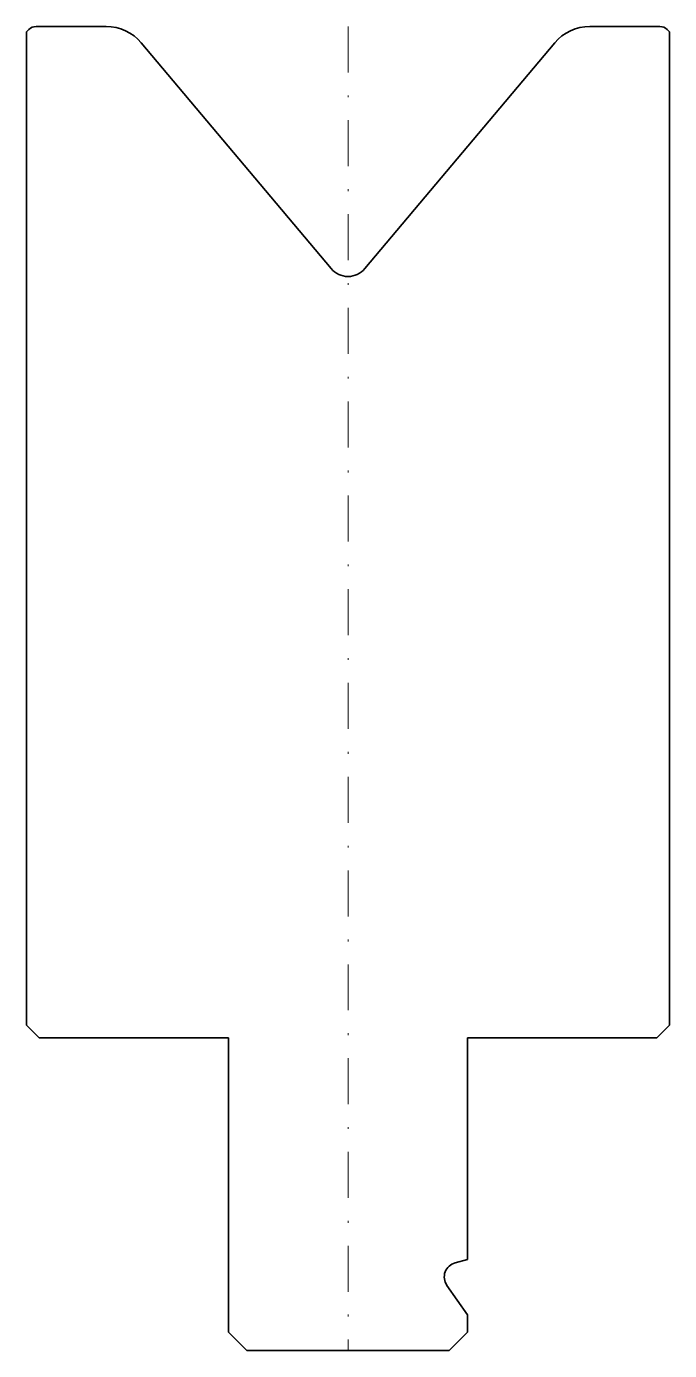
# Model space of a CAD drawing. Header units: millimetres. Extents: x -17.5 to 17.5, y -72 to 0.
import ezdxf

# ---------------------------------------------------------------- set-up
doc = ezdxf.new("R2010")
doc.units = ezdxf.units.MM
doc.header["$LTSCALE"] = 5
doc.linetypes.add('AUSGEZOGEN', pattern=[0])
doc.linetypes.add('DASHDOT', pattern=[1, 0.5, -0.25, 0, -0.25])
doc.layers.add('2', color=7, linetype='Continuous')

msp = doc.modelspace()

# ---------------------------------------------------------------- linework, layer by layer
at = {"layer": '2', "color": 7, "linetype": 'AUSGEZOGEN', "lineweight": 35}
for p, q in [((-16.973, 0), (-13.164, 0)), ((13.164, 0), (16.973, 0)), ((-17.5, -0.299), (-17.362, -0.161)), ((-17.5, -54.3), (-17.5, -0.299)), ((17.362, -0.161), (17.5, -0.299)), ((17.5, -0.299), (17.5, -54.3)), ((-11.251, -0.89), (-0.918, -13.168)), ((0.918, -13.168), (11.251, -0.89)), ((-16.8, -55), (-17.5, -54.3)), ((17.5, -54.3), (16.8, -55)), ((-6.5, -55), (-16.8, -55)), ((-6.5, -71), (-6.5, -55)), ((16.8, -55), (6.5, -55)), ((6.5, -55), (6.5, -67.049)), ((6.5, -67.049), (5.833, -67.228)), ((5.384, -68.46), (6.5, -70.053)), ((6.5, -70.053), (6.5, -71)), ((-5.5, -72), (-6.5, -71)), ((6.5, -71), (5.5, -72)), ((5.5, -72), (-5.5, -72))]:
    msp.add_line(p, q, dxfattribs=at)
at = {"layer": '2', "color": 7, "linetype": 'DASHDOT', "lineweight": 18}
msp.add_line((0, 0), (0, -72), dxfattribs=at)
at = {"layer": '2', "color": 7, "linetype": 'AUSGEZOGEN', "lineweight": 35}
for centre, radius, start, end in [((-16.973, -0.55), 0.55, 90, 135), ((-13.164, -2.5), 2.5, 40.08333, 90), ((13.164, -2.5), 2.5, 90, 139.91667), ((16.973, -0.55), 0.55, 45, 90), ((0, -12.395), 1.2, 220.08333, 319.91667), ((6.04, -68.001), 0.8, 105, 215)]:
    msp.add_arc(centre, radius, start, end, dxfattribs=at)

doc.saveas('drawing.dxf')
